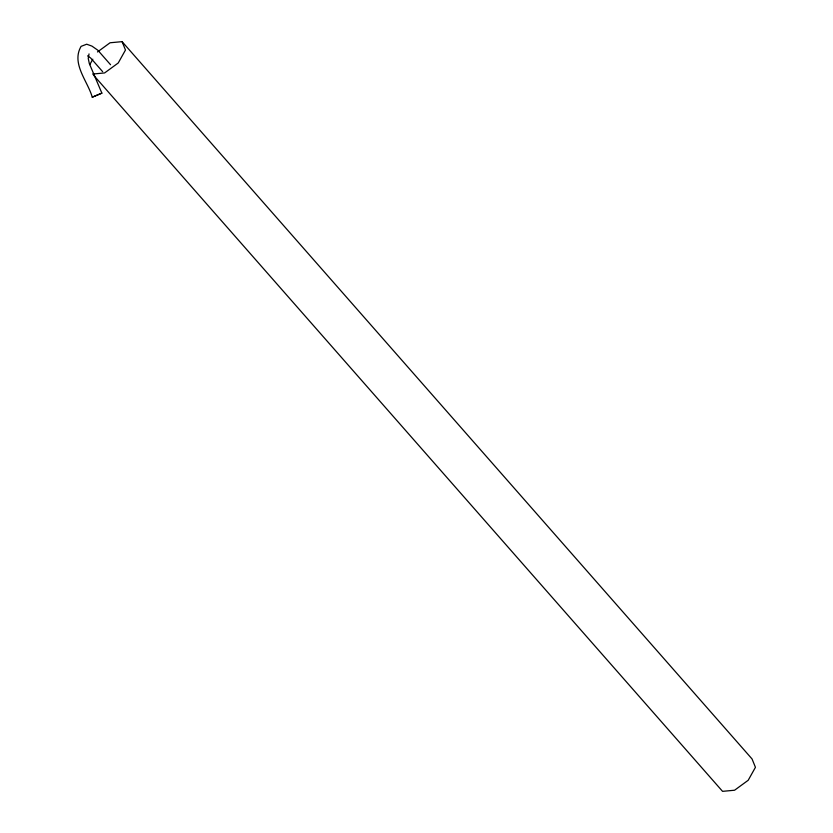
<?xml version="1.0" encoding="UTF-8"?>
<svg xmlns="http://www.w3.org/2000/svg" width="833" height="833" viewBox="0 0 833 833"><rect width="100%" height="100%" fill="white"/><g stroke="black" fill="none" stroke-linecap="round" stroke-linejoin="round"><path stroke-width="1.25" d="M89.037 53.916L88.236 58.372L89.329 63.579L101.865 93.14L92.255 97.19C87.715 81.061 71.065 63.589 81.082 46.377L86.684 44.211L91.922 46.096L97.805 50.209L110.56 64.735M89.808 64.61L92.817 59.205M97.482 51.969L110.05 42.775L122.087 41.65L752.043 758.946L755.437 767.318L748.201 780.271L734.581 790.225L722.555 791.35L93.452 75.032M92.255 97.19L101.865 93.14M92.598 74.054L104.625 72.929L118.244 62.975L125.481 50.011L122.087 41.65M87.569 55.853L90.682 58.029L102.636 71.659"/></g></svg>
